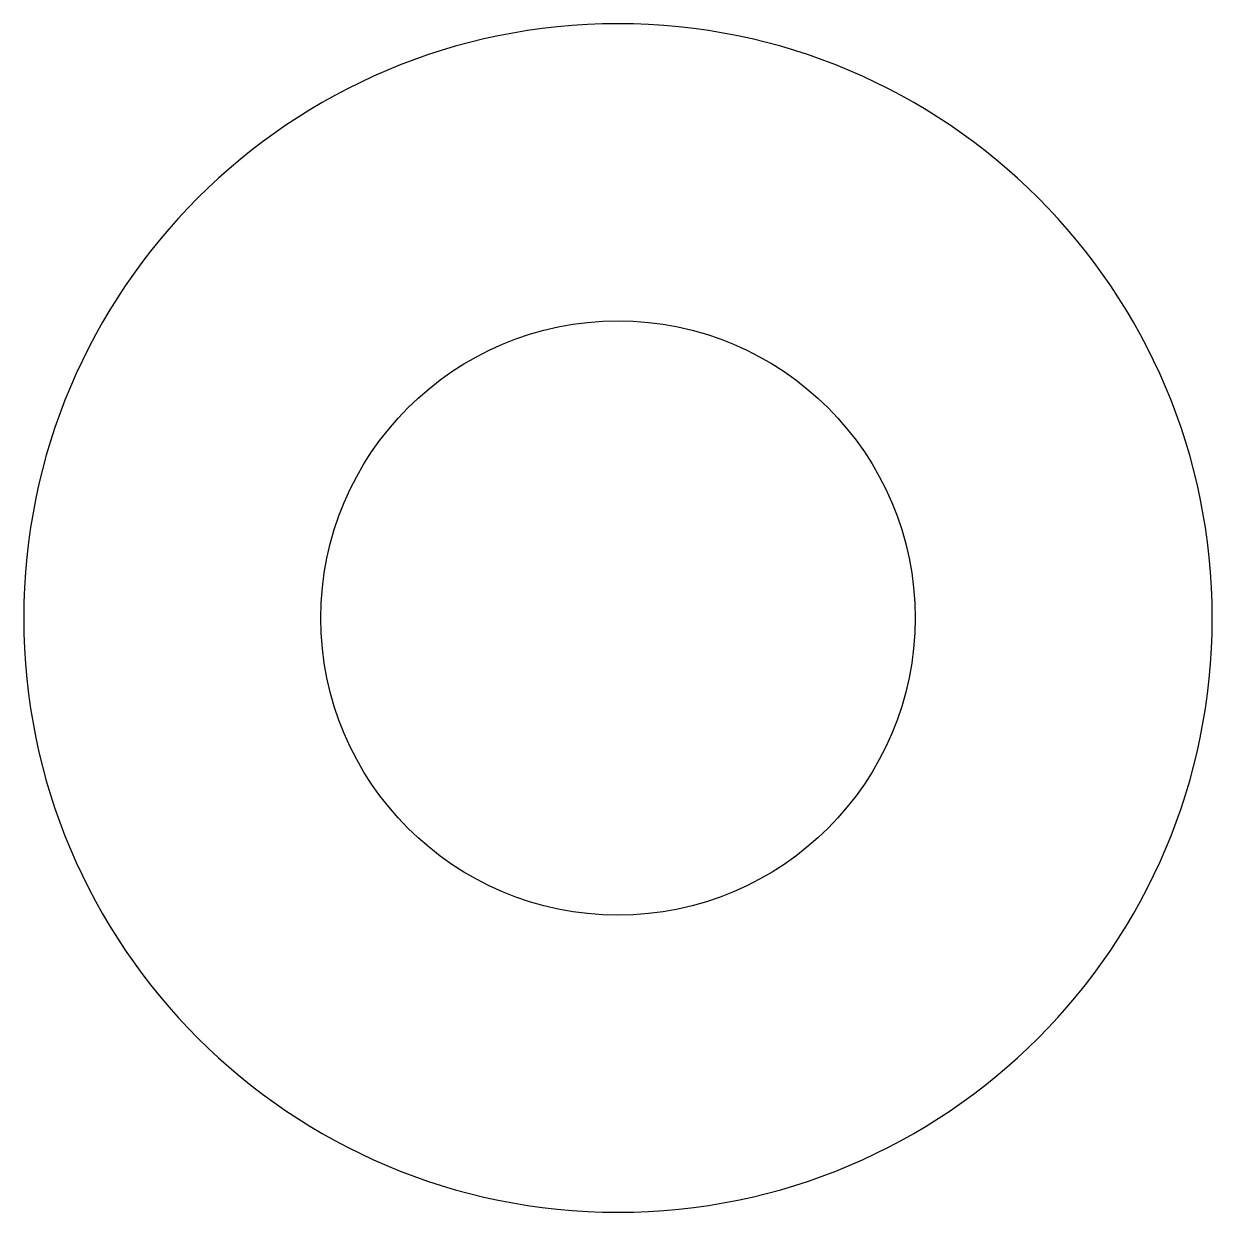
# Model space of a CAD drawing. Header units: millimetres. Extents: x 0 to 50, y 0 to 50.
import ezdxf

# ---------------------------------------------------------------- set-up
doc = ezdxf.new("R2010")
doc.units = ezdxf.units.MM
doc.layers.add('CUT', color=7, linetype='CONTINUOUS')
doc.layers.add('HOLE', color=7, linetype='CONTINUOUS')

msp = doc.modelspace()

# ---------------------------------------------------------------- linework, layer by layer
at = {"layer": 'CUT'}
msp.add_lwpolyline([(0, 25, 1), (50, 25, 1)], format="xyb", close=True, dxfattribs=at)
at = {"layer": 'HOLE'}
msp.add_lwpolyline([(12.5, 25, -1), (37.5, 25, -1)], format="xyb", close=True, dxfattribs=at)

doc.saveas('drawing.dxf')
